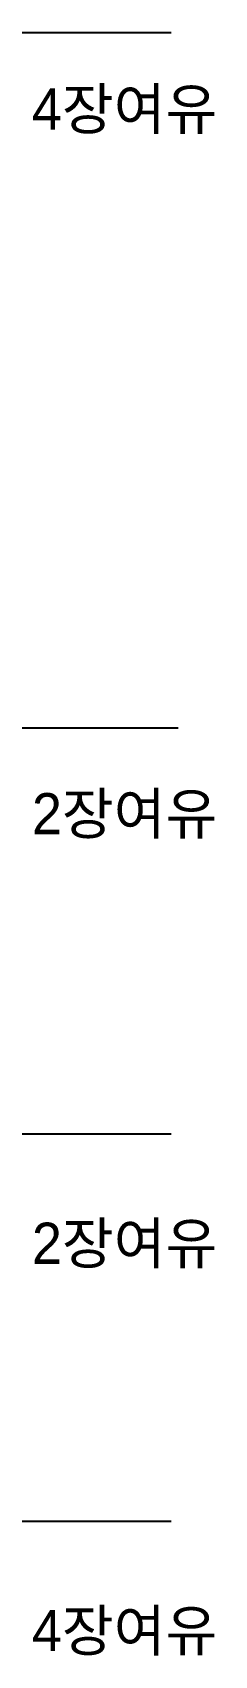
# Model space of a CAD drawing. Header units: millimetres. Extents: x 236955 to 308542, y 30900 to 88969.
# Drawn here: x 281489 to 282150, y 81150 to 87060 of the extents above; entities that cross this region are included whole.
import ezdxf
from ezdxf.enums import TextEntityAlignment as Align

# ---------------------------------------------------------------- set-up
doc = ezdxf.new("R2010")
doc.units = ezdxf.units.MM
doc.header["$LTSCALE"] = 100
doc.layers.add('03-TEXT', color=3, linetype='Continuous')
doc.layers.add('3.기호.계단선', color=30, linetype='Continuous')
doc.styles.add('코레일둥고', font='Korail_Round_Gothic_Medium.ttf')

msp = doc.modelspace()

# ---------------------------------------------------------------- linework, layer by layer
at = {"layer": '3.기호.계단선'}
for p, q in [((273287, 87059.5), (281993, 87059.5)), ((273287, 84528), (282018, 84528)), ((273287, 83049), (281993, 83049)), ((273287, 81639), (281993, 81639))]:
    msp.add_line(p, q, dxfattribs=at)

# ---------------------------------------------------------------- texts
at = {"layer": '03-TEXT', "style": '코레일둥고'}
for s, p in [('4장여유', (282160.9, 86706)), ('2장여유', (282160.9, 84140)), ('2장여유', (282160.9, 82576)), ('4장여유', (282160.9, 81166))]:
    msp.add_text(s, height=150, dxfattribs=at).set_placement(p, align=Align.RIGHT)

doc.saveas('drawing.dxf')
